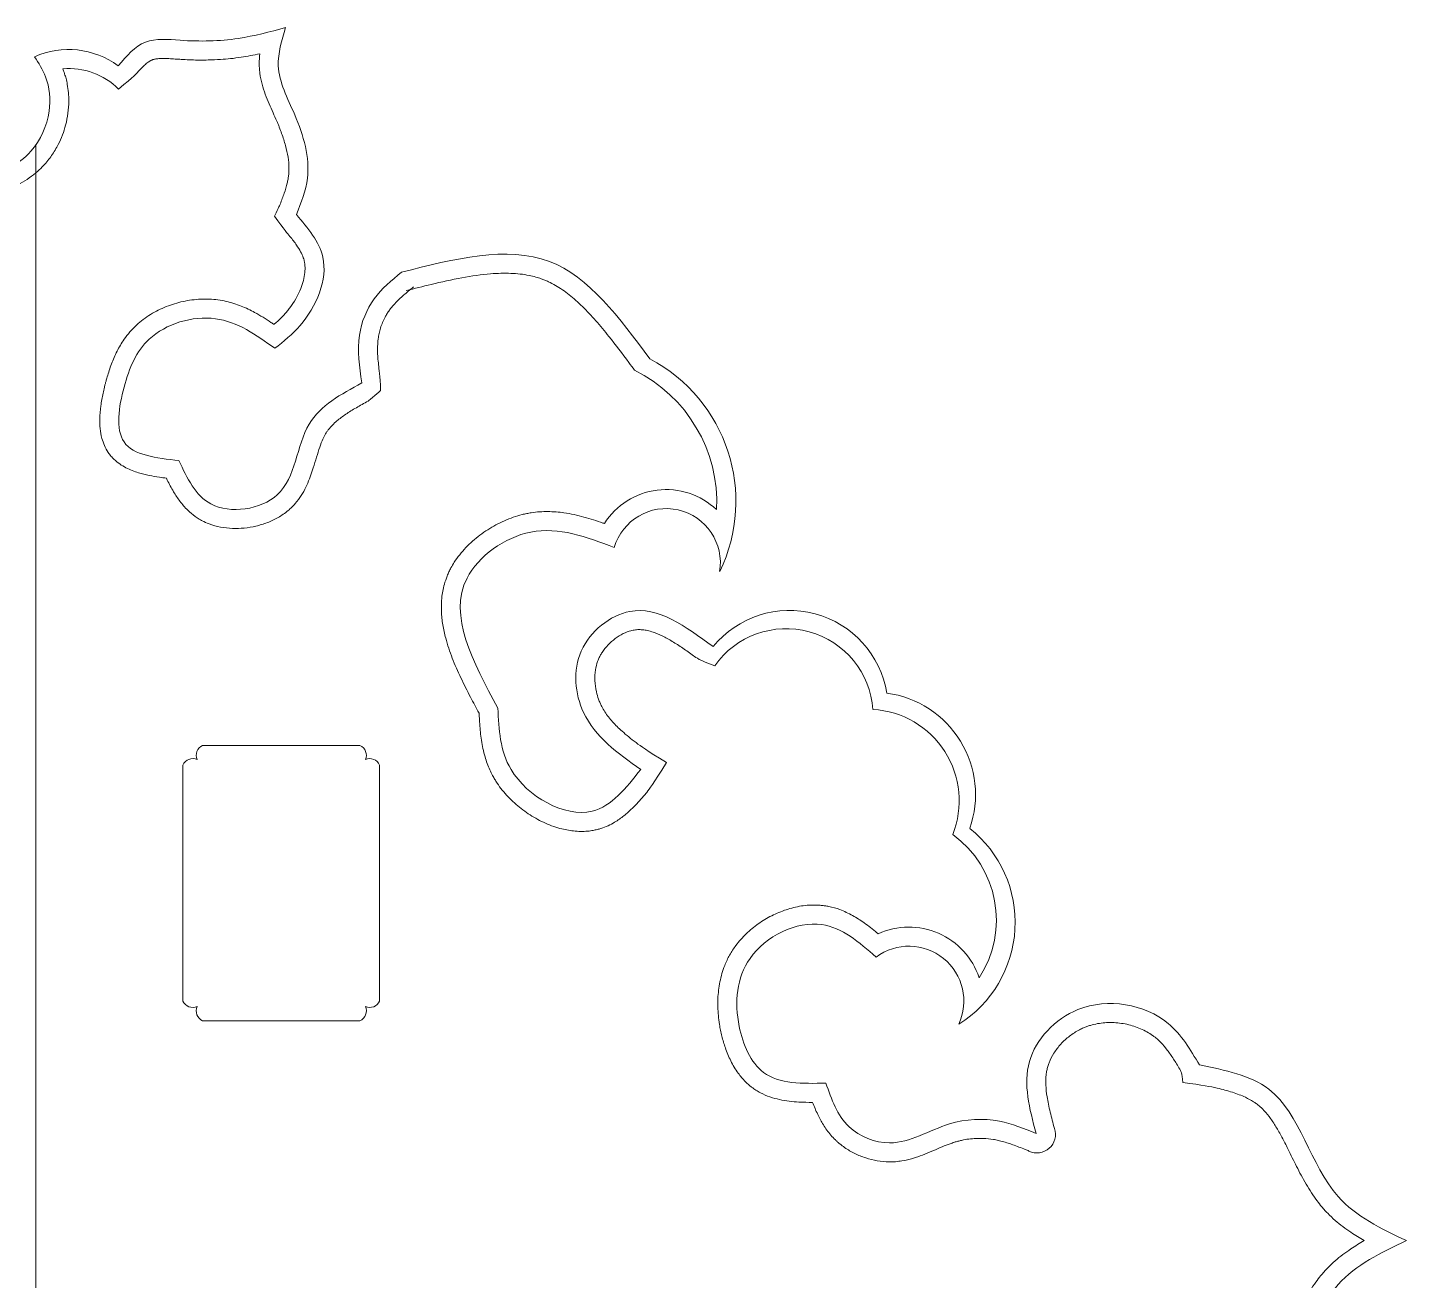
# Model space of a CAD drawing. Header units: millimetres. Extents: x -51923 to -51163, y -26833 to -26390.
# Drawn here: x -51587.78 to -51571.08, y -26574.41 to -26559.23 of the extents above; entities that cross this region are included whole.
import ezdxf

# ---------------------------------------------------------------- set-up
doc = ezdxf.new("R2010")
doc.units = ezdxf.units.MM
doc.header["$LTSCALE"] = 0.35

msp = doc.modelspace()

# ---------------------------------------------------------------- linework, layer by layer
at = {"lineweight": 13}
msp.add_line((-51587.681, -26560.653), (-51587.681, -26587.197), dxfattribs=at)
msp.add_lwpolyline([(-51583.518, -26568.165, 0.414214), (-51583.69, -26568.099, 0.414214), (-51583.756, -26567.927), (-51585.662, -26567.927, 0.414214), (-51585.728, -26568.099, 0.414214), (-51585.9, -26568.165), (-51585.9, -26571.024, 0.414214), (-51585.728, -26571.09, 0.414214), (-51585.662, -26571.262), (-51583.756, -26571.262, 0.414214), (-51583.69, -26571.09, 0.414214), (-51583.518, -26571.024)], format="xyb", close=True, dxfattribs=at)
for centre, radius, start, end in [((-51587.286, -26560.517), 1.018, 53.7566, 113.8505), ((-51587.277, -26560.572), 0.842, 44.8025, 95.28), ((-51581.152, -26564.971), 1.948, 334.0839, 62.2892), ((-51581.227, -26564.989), 1.792, 357.3574, 63.646), ((-51580.048, -26565.715), 0.886, 46.5261, 147.6707), ((-51580.048, -26565.715), 0.656, 350.5228, 163.6907), ((-51578.555, -26567.489), 1.196, 9.3882, 140.6367), ((-51578.596, -26567.569), 1.055, 4.1631, 144.9701), ((-51577.542, -26568.523), 1.24, 340.7544, 82.2261), ((-51577.607, -26568.597), 1.107, 338.29, 86.7044), ((-51577.328, -26570.041), 1.278, 326.8202, 54.0549), ((-51577.278, -26570.071), 1.456, 302.1143, 51.4557), ((-51577.109, -26571.025), 0.897, 18.4963, 114.466), ((-51577.109, -26571.025), 0.666, 335.2265, 126.6288), ((-51575.557, -26572.64), 0.223, 243.8167, 18.9456)]:
    msp.add_arc(centre, radius, start, end, dxfattribs=at)
for points in [[(-51586.684, -26559.696), (-51586.353, -26559.409), (-51585.934, -26559.387), (-51585.23, -26559.365), (-51584.657, -26559.233)], [(-51584.657, -26559.233), (-51584.745, -26559.695), (-51584.547, -26560.289), (-51584.393, -26561.059), (-51584.525, -26561.499)], [(-51589.173, -26559.735), (-51589.283, -26560.18), (-51589.129, -26560.818), (-51588.336, -26561.038), (-51587.741, -26560.73), (-51587.521, -26560.246), (-51587.565, -26559.828), (-51587.697, -26559.586)], [(-51584.525, -26561.499), (-51584.206, -26562.013), (-51584.482, -26562.842), (-51584.787, -26563.118)], [(-51583.253, -26562.196), (-51581.463, -26562.066), (-51580.247, -26563.247)], [(-51583.734, -26563.538), (-51583.762, -26562.957), (-51583.584, -26562.518), (-51583.253, -26562.196)], [(-51584.787, -26563.118), (-51585.506, -26562.759), (-51586.309, -26563.008), (-51586.613, -26563.588), (-51586.613, -26564.252), (-51585.948, -26564.477)], [(-51585.948, -26564.477), (-51585.561, -26565.003), (-51584.758, -26564.892), (-51584.371, -26564.035), (-51583.734, -26563.538)], [(-51580.677, -26565.53), (-51581.688, -26565.344), (-51582.46, -26565.902), (-51582.087, -26567.475)], [(-51580.357, -26568.219), (-51581.049, -26567.528), (-51581.076, -26566.784), (-51580.49, -26566.305), (-51579.48, -26566.731)], [(-51582.087, -26567.475), (-51581.927, -26568.219), (-51580.943, -26568.723), (-51580.357, -26568.219)], [(-51577.506, -26570.491), (-51578.163, -26570.097), (-51579.033, -26570.507), (-51579.164, -26571.33), (-51578.869, -26571.887), (-51578.114, -26572.018)], [(-51575.569, -26572.627), (-51575.649, -26571.756), (-51575.061, -26571.127), (-51573.969, -26571.294), (-51573.591, -26571.798)], [(-51573.591, -26571.798), (-51572.751, -26572.091), (-51571.911, -26573.392), (-51571.084, -26573.925)], [(-51578.114, -26572.018), (-51577.834, -26572.545), (-51577.342, -26572.741), (-51576.619, -26572.512), (-51576.012, -26572.479), (-51575.569, -26572.627)], [(-51573.591, -26576.052), (-51572.751, -26575.759), (-51571.911, -26574.458), (-51571.084, -26573.925)]]:
    msp.add_spline(points, degree=3, dxfattribs=at)
for points, knots in [([(-51586.68, -26559.979), (-51586.485, -26559.817), (-51586.462, -26559.791), (-51586.419, -26559.742), (-51586.398, -26559.72), (-51586.363, -26559.686), (-51586.347, -26559.673), (-51586.319, -26559.65), (-51586.306, -26559.642), (-51586.29, -26559.633), (-51586.285, -26559.631), (-51586.279, -26559.628), (-51586.276, -26559.627), (-51586.271, -26559.625), (-51586.269, -26559.624), (-51586.265, -26559.622), (-51586.263, -26559.622), (-51586.256, -26559.619), (-51586.251, -26559.618), (-51586.234, -26559.614), (-51586.22, -26559.612), (-51586.188, -26559.608), (-51586.17, -26559.608), (-51586.13, -26559.607), (-51586.109, -26559.608), (-51586.064, -26559.61), (-51586.04, -26559.611), (-51586.002, -26559.614), (-51585.988, -26559.615), (-51585.966, -26559.616), (-51585.958, -26559.617), (-51585.932, -26559.618), (-51585.915, -26559.619), (-51585.864, -26559.622), (-51585.831, -26559.624), (-51585.729, -26559.627), (-51585.662, -26559.627), (-51585.545, -26559.625), (-51585.494, -26559.623), (-51585.404, -26559.617), (-51585.363, -26559.614), (-51585.28, -26559.605), (-51585.238, -26559.599), (-51585.118, -26559.581), (-51585.043, -26559.567), (-51584.969, -26559.55)], [0, 0, 0, 0, 8.297185, 8.297185, 16.59437, 16.59437, 23.459114, 23.459114, 30.323857, 30.323857, 32.882279, 32.882279, 34.591329, 34.591329, 35.962785, 35.962785, 37.334241, 37.334241, 40.077153, 40.077153, 46.036802, 46.036802, 51.996451, 51.996451, 57.9561, 57.9561, 63.91575, 63.91575, 67.010096, 67.010096, 68.902695, 68.902695, 72.687891, 72.687891, 80.258284, 80.258284, 95.39907, 95.39907, 106.800999, 106.800999, 115.940104, 115.940104, 125.606461, 125.606461, 142.934635, 142.934635, 142.934635, 142.934635]), ([(-51584.969, -26559.55), (-51584.971, -26559.564), (-51584.972, -26559.578), (-51584.974, -26559.609), (-51584.975, -26559.628), (-51584.976, -26559.66), (-51584.976, -26559.675), (-51584.976, -26559.7), (-51584.975, -26559.711), (-51584.973, -26559.744), (-51584.971, -26559.765), (-51584.962, -26559.832), (-51584.953, -26559.876), (-51584.93, -26559.961), (-51584.917, -26560.002), (-51584.888, -26560.081), (-51584.873, -26560.119), (-51584.841, -26560.193), (-51584.825, -26560.229), (-51584.794, -26560.299), (-51584.779, -26560.333), (-51584.759, -26560.379), (-51584.754, -26560.391), (-51584.743, -26560.416), (-51584.738, -26560.429), (-51584.723, -26560.466), (-51584.714, -26560.491), (-51584.687, -26560.565), (-51584.671, -26560.614), (-51584.645, -26560.71), (-51584.634, -26560.756), (-51584.62, -26560.847), (-51584.616, -26560.891), (-51584.616, -26560.949), (-51584.616, -26560.964), (-51584.618, -26560.995), (-51584.619, -26561.01), (-51584.622, -26561.033), (-51584.623, -26561.04), (-51584.625, -26561.056), (-51584.626, -26561.063), (-51584.631, -26561.087), (-51584.634, -26561.103), (-51584.647, -26561.157), (-51584.66, -26561.198), (-51584.688, -26561.282), (-51584.705, -26561.326), (-51584.728, -26561.386), (-51584.734, -26561.401), (-51584.792, -26561.518)], [27.97726, 27.97726, 27.97726, 27.97726, 30.669965, 30.669965, 34.136913, 34.136913, 36.815131, 36.815131, 38.845714, 38.845714, 42.845835, 42.845835, 51.663009, 51.663009, 60.480183, 60.480183, 69.297358, 69.297358, 78.114532, 78.114532, 86.931706, 86.931706, 90.295549, 90.295549, 93.659391, 93.659391, 100.387077, 100.387077, 113.842447, 113.842447, 127.297817, 127.297817, 140.753187, 140.753187, 145.660599, 145.660599, 150.688249, 150.688249, 153.201229, 153.201229, 155.71421, 155.71421, 160.740171, 160.740171, 172.611186, 172.611186, 184.482201, 184.482201, 188.194731, 188.194731, 188.194731, 188.194731]), ([(-51589.447, -26559.839), (-51589.463, -26559.893), (-51589.477, -26559.95), (-51589.495, -26560.038), (-51589.5, -26560.066), (-51589.507, -26560.114), (-51589.51, -26560.133), (-51589.516, -26560.191), (-51589.518, -26560.23), (-51589.52, -26560.309), (-51589.519, -26560.349), (-51589.513, -26560.447), (-51589.505, -26560.506), (-51589.481, -26560.622), (-51589.464, -26560.68), (-51589.424, -26560.781), (-51589.403, -26560.823), (-51589.366, -26560.884), (-51589.354, -26560.902), (-51589.332, -26560.933), (-51589.323, -26560.945), (-51589.304, -26560.967), (-51589.296, -26560.977), (-51589.278, -26560.996), (-51589.269, -26561.006), (-51589.241, -26561.033), (-51589.222, -26561.05), (-51589.162, -26561.098), (-51589.12, -26561.126), (-51589.033, -26561.173), (-51588.988, -26561.193), (-51588.896, -26561.227), (-51588.849, -26561.24), (-51588.754, -26561.261), (-51588.706, -26561.269), (-51588.587, -26561.282), (-51588.515, -26561.283), (-51588.387, -26561.277), (-51588.331, -26561.271), (-51588.22, -26561.252), (-51588.166, -26561.239), (-51588.029, -26561.198), (-51587.948, -26561.165), (-51587.795, -26561.081), (-51587.724, -26561.031), (-51587.634, -26560.951), (-51587.61, -26560.928), (-51587.57, -26560.884), (-51587.553, -26560.864), (-51587.52, -26560.824), (-51587.505, -26560.803), (-51587.46, -26560.739), (-51587.434, -26560.695), (-51587.372, -26560.574), (-51587.342, -26560.495), (-51587.308, -26560.367), (-51587.299, -26560.319), (-51587.286, -26560.222), (-51587.282, -26560.173), (-51587.282, -26560.056), (-51587.288, -26559.988), (-51587.305, -26559.897), (-51587.31, -26559.873), (-51587.321, -26559.831), (-51587.327, -26559.813), (-51587.337, -26559.783), (-51587.341, -26559.77), (-51587.348, -26559.75), (-51587.351, -26559.742), (-51587.355, -26559.734)], [14.27737, 14.27737, 14.27737, 14.27737, 26.910781, 26.910781, 32.812831, 32.812831, 36.596103, 36.596103, 44.162646, 44.162646, 51.72919, 51.72919, 62.755074, 62.755074, 73.780959, 73.780959, 82.273659, 82.273659, 86.156604, 86.156604, 88.82511, 88.82511, 91.069061, 91.069061, 93.313011, 93.313011, 97.800911, 97.800911, 106.733421, 106.733421, 115.665931, 115.665931, 124.59844, 124.59844, 133.53095, 133.53095, 146.846941, 146.846941, 157.433691, 157.433691, 168.020441, 168.020441, 184.75171, 184.75171, 201.482979, 201.482979, 207.807472, 207.807472, 212.751316, 212.751316, 217.69516, 217.69516, 227.582848, 227.582848, 243.559144, 243.559144, 252.797368, 252.797368, 262.035593, 262.035593, 274.81427, 274.81427, 279.333401, 279.333401, 282.828634, 282.828634, 285.213188, 285.213188, 286.790393, 286.790393, 286.790393, 286.790393]), ([(-51584.792, -26561.518), (-51584.667, -26561.688), (-51584.635, -26561.726), (-51584.575, -26561.799), (-51584.548, -26561.834), (-51584.506, -26561.895), (-51584.489, -26561.922), (-51584.462, -26561.973), (-51584.451, -26561.998), (-51584.439, -26562.031), (-51584.436, -26562.041), (-51584.431, -26562.058), (-51584.43, -26562.064), (-51584.427, -26562.078), (-51584.426, -26562.085), (-51584.423, -26562.106), (-51584.422, -26562.121), (-51584.421, -26562.164), (-51584.423, -26562.194), (-51584.432, -26562.255), (-51584.439, -26562.288), (-51584.458, -26562.353), (-51584.47, -26562.387), (-51584.5, -26562.454), (-51584.516, -26562.487), (-51584.556, -26562.557), (-51584.58, -26562.593), (-51584.615, -26562.641), (-51584.626, -26562.656), (-51584.649, -26562.683), (-51584.661, -26562.697), (-51584.686, -26562.724), (-51584.698, -26562.737), (-51584.737, -26562.776), (-51584.765, -26562.801), (-51584.795, -26562.827), (-51584.796, -26562.828), (-51584.797, -26562.829)], [0, 0, 0, 0, 11.72155, 11.72155, 23.4431, 23.4431, 33.037423, 33.037423, 42.631746, 42.631746, 46.901931, 46.901931, 49.800971, 49.800971, 52.700012, 52.700012, 58.498094, 58.498094, 68.761902, 68.761902, 79.02571, 79.02571, 89.289518, 89.289518, 99.553326, 99.553326, 111.202784, 111.202784, 116.207653, 116.207653, 121.378982, 121.378982, 126.55031, 126.55031, 136.892967, 136.892967, 137.268349, 137.268349, 137.268349, 137.268349]), ([(-51583.197, -26562.419), (-51583.095, -26562.393), (-51582.994, -26562.368), (-51582.768, -26562.314), (-51582.644, -26562.286), (-51582.403, -26562.242), (-51582.286, -26562.225), (-51582.09, -26562.209), (-51582.008, -26562.207), (-51581.852, -26562.213), (-51581.778, -26562.221), (-51581.68, -26562.241), (-51581.653, -26562.247), (-51581.604, -26562.261), (-51581.583, -26562.268), (-51581.548, -26562.28), (-51581.533, -26562.286), (-51581.504, -26562.298), (-51581.489, -26562.305), (-51581.445, -26562.325), (-51581.417, -26562.34), (-51581.333, -26562.389), (-51581.278, -26562.427), (-51581.169, -26562.513), (-51581.114, -26562.561), (-51581.007, -26562.666), (-51580.953, -26562.723), (-51580.847, -26562.844), (-51580.794, -26562.908), (-51580.66, -26563.075), (-51580.58, -26563.182), (-51580.477, -26563.322), (-51580.455, -26563.353), (-51580.432, -26563.383)], [0, 0, 0, 0, 22.91303, 22.91303, 52.165141, 52.165141, 81.417251, 81.417251, 103.748549, 103.748549, 126.079847, 126.079847, 135.004098, 135.004098, 142.211789, 142.211789, 147.366507, 147.366507, 152.521225, 152.521225, 162.830662, 162.830662, 182.63271, 182.63271, 202.434758, 202.434758, 222.236805, 222.236805, 242.038853, 242.038853, 272.137241, 272.137241, 280.549125, 280.549125, 280.549125, 280.549125]), ([(-51583.506, -26563.629), (-51583.516, -26563.44), (-51583.525, -26563.377), (-51583.538, -26563.257), (-51583.543, -26563.2), (-51583.544, -26563.111), (-51583.543, -26563.077), (-51583.539, -26563.03), (-51583.538, -26563.016), (-51583.534, -26562.991), (-51583.533, -26562.98), (-51583.529, -26562.959), (-51583.527, -26562.948), (-51583.519, -26562.915), (-51583.514, -26562.894), (-51583.493, -26562.827), (-51583.474, -26562.782), (-51583.444, -26562.726), (-51583.436, -26562.711), (-51583.419, -26562.683), (-51583.41, -26562.67), (-51583.396, -26562.65), (-51583.391, -26562.644), (-51583.381, -26562.631), (-51583.376, -26562.625), (-51583.361, -26562.606), (-51583.35, -26562.594), (-51583.312, -26562.552), (-51583.282, -26562.523), (-51583.217, -26562.465), (-51583.181, -26562.435), (-51583.132, -26562.394), (-51583.12, -26562.384), (-51583.107, -26562.374)], [0, 0, 0, 0, 15.621626, 15.621626, 31.243252, 31.243252, 41.163073, 41.163073, 45.586903, 45.586903, 49.006911, 49.006911, 52.42692, 52.42692, 59.266936, 59.266936, 73.970335, 73.970335, 79.139919, 79.139919, 84.378951, 84.378951, 86.917106, 86.917106, 89.455261, 89.455261, 94.53157, 94.53157, 106.306867, 106.306867, 118.082163, 118.082163, 121.959998, 121.959998, 121.959998, 121.959998]), ([(-51584.797, -26562.829), (-51584.809, -26562.821), (-51584.822, -26562.813), (-51584.897, -26562.763), (-51584.962, -26562.721), (-51585.084, -26562.656), (-51585.138, -26562.629), (-51585.253, -26562.583), (-51585.313, -26562.564), (-51585.409, -26562.542), (-51585.442, -26562.535), (-51585.511, -26562.526), (-51585.545, -26562.523), (-51585.651, -26562.519), (-51585.722, -26562.523), (-51585.863, -26562.542), (-51585.933, -26562.557), (-51586.069, -26562.599), (-51586.135, -26562.625), (-51586.262, -26562.688), (-51586.323, -26562.725), (-51586.409, -26562.789), (-51586.437, -26562.813), (-51586.492, -26562.863), (-51586.518, -26562.891), (-51586.568, -26562.948), (-51586.591, -26562.978), (-51586.644, -26563.056), (-51586.673, -26563.104), (-51586.723, -26563.204), (-51586.745, -26563.255), (-51586.785, -26563.359), (-51586.802, -26563.412), (-51586.822, -26563.482), (-51586.827, -26563.499), (-51586.835, -26563.528), (-51586.838, -26563.54), (-51586.845, -26563.564), (-51586.848, -26563.576), (-51586.857, -26563.613), (-51586.862, -26563.637), (-51586.879, -26563.713), (-51586.888, -26563.764), (-51586.902, -26563.869), (-51586.907, -26563.922), (-51586.908, -26564.014), (-51586.907, -26564.052), (-51586.899, -26564.13), (-51586.892, -26564.17), (-51586.873, -26564.238), (-51586.863, -26564.267), (-51586.838, -26564.324), (-51586.823, -26564.353), (-51586.794, -26564.395), (-51586.783, -26564.409), (-51586.76, -26564.437), (-51586.748, -26564.449), (-51586.713, -26564.483), (-51586.69, -26564.502), (-51586.641, -26564.536), (-51586.616, -26564.551), (-51586.566, -26564.578), (-51586.54, -26564.589), (-51586.489, -26564.609), (-51586.464, -26564.618), (-51586.396, -26564.639), (-51586.353, -26564.649), (-51586.268, -26564.667), (-51586.225, -26564.674), (-51586.156, -26564.684), (-51586.128, -26564.688), (-51586.101, -26564.691)], [13.366633, 13.366633, 13.366633, 13.366633, 16.611764, 16.611764, 33.223529, 33.223529, 45.717247, 45.717247, 58.210966, 58.210966, 64.740188, 64.740188, 71.269409, 71.269409, 84.740408, 84.740408, 98.211406, 98.211406, 111.682404, 111.682404, 125.153403, 125.153403, 132.004535, 132.004535, 139.331531, 139.331531, 146.658526, 146.658526, 157.911071, 157.911071, 169.163616, 169.163616, 180.41616, 180.41616, 184.025782, 184.025782, 186.495505, 186.495505, 188.965227, 188.965227, 193.904672, 193.904672, 203.783563, 203.783563, 213.662454, 213.662454, 220.726142, 220.726142, 227.78983, 227.78983, 232.944983, 232.944983, 238.100136, 238.100136, 240.940214, 240.940214, 243.780292, 243.780292, 248.872119, 248.872119, 253.963946, 253.963946, 259.055773, 259.055773, 264.1476, 264.1476, 272.461565, 272.461565, 280.77553, 280.77553, 286.129596, 286.129596, 286.129596, 286.129596]), ([(-51586.101, -26564.691), (-51586.098, -26564.699), (-51586.094, -26564.706), (-51586.067, -26564.76), (-51586.042, -26564.808), (-51585.991, -26564.894), (-51585.965, -26564.933), (-51585.908, -26565.008), (-51585.877, -26565.045), (-51585.814, -26565.106), (-51585.784, -26565.131), (-51585.737, -26565.165), (-51585.721, -26565.176), (-51585.693, -26565.193), (-51585.68, -26565.2), (-51585.64, -26565.221), (-51585.613, -26565.233), (-51585.538, -26565.261), (-51585.492, -26565.274), (-51585.397, -26565.292), (-51585.349, -26565.297), (-51585.253, -26565.301), (-51585.205, -26565.299), (-51585.11, -26565.29), (-51585.062, -26565.282), (-51584.969, -26565.26), (-51584.923, -26565.246), (-51584.833, -26565.211), (-51584.789, -26565.191), (-51584.705, -26565.143), (-51584.665, -26565.115), (-51584.611, -26565.07), (-51584.596, -26565.056), (-51584.567, -26565.028), (-51584.553, -26565.013), (-51584.513, -26564.967), (-51584.489, -26564.934), (-51584.447, -26564.867), (-51584.428, -26564.834), (-51584.395, -26564.766), (-51584.381, -26564.733), (-51584.355, -26564.666), (-51584.344, -26564.634), (-51584.318, -26564.555), (-51584.304, -26564.51), (-51584.279, -26564.424), (-51584.266, -26564.383), (-51584.241, -26564.307), (-51584.229, -26564.271), (-51584.205, -26564.213), (-51584.193, -26564.19), (-51584.179, -26564.164), (-51584.176, -26564.159), (-51584.168, -26564.145), (-51584.162, -26564.136), (-51584.15, -26564.118), (-51584.143, -26564.109), (-51584.123, -26564.083), (-51584.107, -26564.065), (-51584.074, -26564.031), (-51584.056, -26564.014), (-51584.003, -26563.97), (-51583.967, -26563.943), (-51583.888, -26563.89), (-51583.845, -26563.863), (-51583.755, -26563.811), (-51583.707, -26563.785), (-51583.647, -26563.752), (-51583.506, -26563.629), (-51583.506, -26563.629)], [9.306782, 9.306782, 9.306782, 9.306782, 11.005713, 11.005713, 22.011427, 22.011427, 31.0272, 31.0272, 40.042972, 40.042972, 46.901268, 46.901268, 50.091155, 50.091155, 52.481114, 52.481114, 57.595714, 57.595714, 65.909799, 65.909799, 74.223884, 74.223884, 82.53797, 82.53797, 90.852055, 90.852055, 99.16614, 99.16614, 107.480225, 107.480225, 115.79431, 115.79431, 119.233106, 119.233106, 122.671902, 122.671902, 129.911581, 129.911581, 137.15126, 137.15126, 144.390938, 144.390938, 151.630617, 151.630617, 161.97871, 161.97871, 172.326803, 172.326803, 182.674896, 182.674896, 191.07748, 191.07748, 193.043494, 193.043494, 196.975521, 196.975521, 200.907548, 200.907548, 208.771602, 208.771602, 216.635656, 216.635656, 229.488951, 229.488951, 242.342246, 242.342246, 255.195542, 255.195542, 258.114114, 258.114114, 258.114114, 258.114114]), ([(-51580.797, -26565.241), (-51580.802, -26565.239), (-51580.808, -26565.236), (-51580.889, -26565.208), (-51580.965, -26565.183), (-51581.122, -26565.14), (-51581.203, -26565.122), (-51581.349, -26565.101), (-51581.414, -26565.096), (-51581.547, -26565.095), (-51581.614, -26565.099), (-51581.701, -26565.112), (-51581.719, -26565.116), (-51581.756, -26565.123), (-51581.774, -26565.127), (-51581.828, -26565.141), (-51581.864, -26565.152), (-51581.972, -26565.189), (-51582.043, -26565.22), (-51582.178, -26565.293), (-51582.243, -26565.334), (-51582.365, -26565.427), (-51582.422, -26565.477), (-51582.526, -26565.587), (-51582.573, -26565.646), (-51582.628, -26565.731), (-51582.642, -26565.754), (-51582.663, -26565.793), (-51582.671, -26565.809), (-51582.686, -26565.842), (-51582.693, -26565.859), (-51582.713, -26565.909), (-51582.725, -26565.942), (-51582.749, -26566.031), (-51582.76, -26566.086), (-51582.771, -26566.196), (-51582.772, -26566.251), (-51582.768, -26566.36), (-51582.762, -26566.414), (-51582.744, -26566.522), (-51582.732, -26566.575), (-51582.696, -26566.71), (-51582.669, -26566.791), (-51582.607, -26566.951), (-51582.572, -26567.03), (-51582.497, -26567.188), (-51582.458, -26567.266), (-51582.383, -26567.409), (-51582.349, -26567.474), (-51582.314, -26567.538)], [16.144001, 16.144001, 16.144001, 16.144001, 17.519915, 17.519915, 35.039829, 35.039829, 52.559744, 52.559744, 65.95772, 65.95772, 79.355696, 79.355696, 82.934044, 82.934044, 86.512392, 86.512392, 93.669089, 93.669089, 108.380904, 108.380904, 123.092719, 123.092719, 137.804535, 137.804535, 152.51635, 152.51635, 157.644149, 157.644149, 161.195686, 161.195686, 164.747224, 164.747224, 171.850298, 171.850298, 183.297707, 183.297707, 194.745115, 194.745115, 206.192524, 206.192524, 217.639933, 217.639933, 235.332157, 235.332157, 253.024382, 253.024382, 270.716606, 270.716606, 285.527642, 285.527642, 285.527642, 285.527642]), ([(-51580.046, -26568.135), (-51580.289, -26567.984), (-51580.353, -26567.939), (-51580.474, -26567.848), (-51580.531, -26567.802), (-51580.624, -26567.718), (-51580.663, -26567.68), (-51580.732, -26567.602), (-51580.763, -26567.563), (-51580.804, -26567.5), (-51580.817, -26567.477), (-51580.836, -26567.441), (-51580.842, -26567.427), (-51580.855, -26567.398), (-51580.861, -26567.384), (-51580.877, -26567.339), (-51580.886, -26567.309), (-51580.903, -26567.233), (-51580.91, -26567.188), (-51580.914, -26567.098), (-51580.911, -26567.054), (-51580.899, -26566.977), (-51580.89, -26566.943), (-51580.875, -26566.901), (-51580.872, -26566.892), (-51580.865, -26566.876), (-51580.862, -26566.869), (-51580.855, -26566.855), (-51580.851, -26566.848), (-51580.84, -26566.828), (-51580.832, -26566.814), (-51580.803, -26566.769), (-51580.779, -26566.739), (-51580.725, -26566.682), (-51580.695, -26566.656), (-51580.633, -26566.61), (-51580.601, -26566.59), (-51580.537, -26566.558), (-51580.505, -26566.546), (-51580.466, -26566.536), (-51580.458, -26566.534), (-51580.44, -26566.53), (-51580.431, -26566.529), (-51580.412, -26566.527), (-51580.403, -26566.526), (-51580.374, -26566.524), (-51580.355, -26566.525), (-51580.315, -26566.529), (-51580.294, -26566.532), (-51580.252, -26566.542), (-51580.229, -26566.548), (-51580.171, -26566.568), (-51580.134, -26566.583), (-51580.056, -26566.621), (-51580.016, -26566.643), (-51579.933, -26566.693), (-51579.891, -26566.72), (-51579.805, -26566.779), (-51579.761, -26566.81), (-51579.683, -26566.867), (-51579.65, -26566.891), (-51579.46, -26566.963)], [0, 0, 0, 0, 18.625159, 18.625159, 37.250318, 37.250318, 52.407809, 52.407809, 67.5653, 67.5653, 75.71746, 75.71746, 80.582542, 80.582542, 85.447624, 85.447624, 95.177789, 95.177789, 109.02787, 109.02787, 122.877952, 122.877952, 134.362069, 134.362069, 137.723417, 137.723417, 140.282444, 140.282444, 142.841471, 142.841471, 147.959525, 147.959525, 159.835205, 159.835205, 171.710886, 171.710886, 183.586566, 183.586566, 195.462246, 195.462246, 198.868715, 198.868715, 202.766303, 202.766303, 206.663891, 206.663891, 214.459068, 214.459068, 222.254244, 222.254244, 230.049421, 230.049421, 242.145753, 242.145753, 254.242085, 254.242085, 266.338417, 266.338417, 278.434748, 278.434748, 287.360654, 287.360654, 287.360654, 287.360654]), ([(-51582.314, -26567.538), (-51582.312, -26567.581), (-51582.309, -26567.626), (-51582.301, -26567.734), (-51582.295, -26567.799), (-51582.275, -26567.932), (-51582.261, -26567.999), (-51582.226, -26568.12), (-51582.207, -26568.172), (-51582.173, -26568.247), (-51582.162, -26568.27), (-51582.141, -26568.308), (-51582.132, -26568.324), (-51582.114, -26568.354), (-51582.105, -26568.369), (-51582.075, -26568.413), (-51582.055, -26568.442), (-51581.988, -26568.524), (-51581.939, -26568.576), (-51581.834, -26568.671), (-51581.777, -26568.715), (-51581.659, -26568.794), (-51581.597, -26568.829), (-51581.469, -26568.889), (-51581.402, -26568.914), (-51581.28, -26568.948), (-51581.225, -26568.958), (-51581.114, -26568.97), (-51581.057, -26568.971), (-51580.977, -26568.964), (-51580.954, -26568.961), (-51580.916, -26568.954), (-51580.9, -26568.95), (-51580.869, -26568.943), (-51580.854, -26568.938), (-51580.809, -26568.924), (-51580.78, -26568.912), (-51580.725, -26568.887), (-51580.698, -26568.873), (-51580.632, -26568.834), (-51580.594, -26568.807), (-51580.524, -26568.751), (-51580.49, -26568.721), (-51580.427, -26568.659), (-51580.397, -26568.627), (-51580.339, -26568.562), (-51580.311, -26568.529), (-51580.247, -26568.451), (-51580.211, -26568.405), (-51580.046, -26568.135)], [4.071581, 4.071581, 4.071581, 4.071581, 14.142728, 14.142728, 28.285456, 28.285456, 42.428184, 42.428184, 53.301947, 53.301947, 58.105348, 58.105348, 61.340185, 61.340185, 64.575022, 64.575022, 71.044697, 71.044697, 83.980998, 83.980998, 96.9173, 96.9173, 109.853602, 109.853602, 122.789903, 122.789903, 133.067078, 133.067078, 143.344253, 143.344253, 147.459544, 147.459544, 150.277723, 150.277723, 153.095902, 153.095902, 158.73226, 158.73226, 164.368618, 164.368618, 173.250188, 173.250188, 182.131758, 182.131758, 191.013328, 191.013328, 199.894898, 199.894898, 212.236481, 212.236481, 212.236481, 212.236481]), ([(-51577.48, -26570.209), (-51577.486, -26570.205), (-51577.491, -26570.2), (-51577.546, -26570.155), (-51577.597, -26570.114), (-51577.696, -26570.045), (-51577.742, -26570.015), (-51577.84, -26569.961), (-51577.892, -26569.936), (-51577.989, -26569.9), (-51578.033, -26569.887), (-51578.094, -26569.875), (-51578.109, -26569.872), (-51578.14, -26569.868), (-51578.156, -26569.866), (-51578.189, -26569.863), (-51578.205, -26569.862), (-51578.253, -26569.86), (-51578.285, -26569.86), (-51578.38, -26569.866), (-51578.443, -26569.876), (-51578.565, -26569.906), (-51578.625, -26569.926), (-51578.742, -26569.975), (-51578.799, -26570.004), (-51578.907, -26570.069), (-51578.959, -26570.106), (-51579.057, -26570.186), (-51579.103, -26570.23), (-51579.165, -26570.301), (-51579.185, -26570.325), (-51579.217, -26570.369), (-51579.231, -26570.388), (-51579.256, -26570.427), (-51579.268, -26570.447), (-51579.302, -26570.508), (-51579.322, -26570.549), (-51579.365, -26570.657), (-51579.384, -26570.724), (-51579.411, -26570.859), (-51579.419, -26570.927), (-51579.425, -26571.063), (-51579.423, -26571.131), (-51579.413, -26571.235), (-51579.408, -26571.271), (-51579.399, -26571.33), (-51579.394, -26571.354), (-51579.385, -26571.401), (-51579.379, -26571.425), (-51579.362, -26571.496), (-51579.348, -26571.544), (-51579.313, -26571.644), (-51579.291, -26571.697), (-51579.24, -26571.8), (-51579.21, -26571.85), (-51579.15, -26571.933), (-51579.121, -26571.968), (-51579.075, -26572.014), (-51579.061, -26572.027), (-51579.035, -26572.049), (-51579.025, -26572.058), (-51579.005, -26572.073), (-51578.996, -26572.079), (-51578.979, -26572.092), (-51578.97, -26572.097), (-51578.943, -26572.114), (-51578.925, -26572.125), (-51578.869, -26572.154), (-51578.83, -26572.171), (-51578.753, -26572.198), (-51578.714, -26572.208), (-51578.636, -26572.225), (-51578.597, -26572.232), (-51578.519, -26572.241), (-51578.481, -26572.244), (-51578.386, -26572.25), (-51578.33, -26572.251), (-51578.275, -26572.251)], [12.130874, 12.130874, 12.130874, 12.130874, 13.685096, 13.685096, 27.370192, 27.370192, 38.559306, 38.559306, 49.74842, 49.74842, 58.375556, 58.375556, 61.141905, 61.141905, 64.080372, 64.080372, 67.018839, 67.018839, 72.895774, 72.895774, 84.57057, 84.57057, 96.245367, 96.245367, 107.920164, 107.920164, 119.59496, 119.59496, 131.269757, 131.269757, 136.959166, 136.959166, 141.274829, 141.274829, 145.590492, 145.590492, 154.221818, 154.221818, 167.541208, 167.541208, 180.860598, 180.860598, 194.179988, 194.179988, 201.238664, 201.238664, 205.968082, 205.968082, 210.697499, 210.697499, 220.156335, 220.156335, 231.009564, 231.009564, 241.862794, 241.862794, 250.076522, 250.076522, 253.589524, 253.589524, 256.059331, 256.059331, 257.951914, 257.951914, 259.844496, 259.844496, 263.629662, 263.629662, 271.428626, 271.428626, 279.22759, 279.22759, 287.026555, 287.026555, 294.825519, 294.825519, 306.339404, 306.339404, 306.339404, 306.339404]), ([(-51575.346, -26572.568), (-51575.365, -26572.499), (-51575.382, -26572.432), (-51575.413, -26572.303), (-51575.426, -26572.241), (-51575.443, -26572.133), (-51575.448, -26572.087), (-51575.452, -26571.998), (-51575.451, -26571.957), (-51575.444, -26571.899), (-51575.442, -26571.882), (-51575.435, -26571.849), (-51575.431, -26571.833), (-51575.422, -26571.802), (-51575.417, -26571.786), (-51575.396, -26571.731), (-51575.376, -26571.692), (-51575.328, -26571.616), (-51575.3, -26571.579), (-51575.236, -26571.51), (-51575.201, -26571.477), (-51575.125, -26571.419), (-51575.085, -26571.393), (-51575.027, -26571.363), (-51575.011, -26571.355), (-51574.981, -26571.342), (-51574.967, -26571.337), (-51574.939, -26571.327), (-51574.925, -26571.322), (-51574.882, -26571.31), (-51574.853, -26571.303), (-51574.766, -26571.287), (-51574.707, -26571.283), (-51574.587, -26571.286), (-51574.527, -26571.293), (-51574.411, -26571.318), (-51574.355, -26571.336), (-51574.25, -26571.382), (-51574.201, -26571.409), (-51574.147, -26571.447), (-51574.137, -26571.455), (-51574.119, -26571.469), (-51574.111, -26571.476), (-51574.088, -26571.496), (-51574.073, -26571.509), (-51574.032, -26571.552), (-51574.006, -26571.583), (-51573.954, -26571.65), (-51573.929, -26571.687), (-51573.879, -26571.764), (-51573.854, -26571.805), (-51573.816, -26571.87), (-51573.803, -26571.892), (-51573.79, -26572.011)], [0, 0, 0, 0, 16.159956, 16.159956, 32.319912, 32.319912, 45.586663, 45.586663, 58.853413, 58.853413, 64.703752, 64.703752, 70.475677, 70.475677, 76.247603, 76.247603, 90.228334, 90.228334, 104.209066, 104.209066, 118.189798, 118.189798, 132.17053, 132.17053, 137.486546, 137.486546, 141.906076, 141.906076, 146.325606, 146.325606, 155.164666, 155.164666, 172.073031, 172.073031, 188.981396, 188.981396, 205.889761, 205.889761, 222.798125, 222.798125, 226.727118, 226.727118, 230.127567, 230.127567, 236.526757, 236.526757, 248.616898, 248.616898, 260.70704, 260.70704, 272.797181, 272.797181, 278.943334, 278.943334, 278.943334, 278.943334]), ([(-51573.79, -26572.011), (-51573.546, -26572.042), (-51573.458, -26572.059), (-51573.311, -26572.094), (-51573.249, -26572.11), (-51573.134, -26572.147), (-51573.081, -26572.167), (-51572.998, -26572.206), (-51572.966, -26572.223), (-51572.925, -26572.25), (-51572.913, -26572.258), (-51572.895, -26572.271), (-51572.888, -26572.277), (-51572.862, -26572.297), (-51572.844, -26572.313), (-51572.8, -26572.358), (-51572.773, -26572.388), (-51572.722, -26572.455), (-51572.697, -26572.492), (-51572.648, -26572.571), (-51572.624, -26572.613), (-51572.576, -26572.701), (-51572.552, -26572.748), (-51572.495, -26572.862), (-51572.462, -26572.931), (-51572.392, -26573.071), (-51572.355, -26573.142), (-51572.274, -26573.284), (-51572.23, -26573.354), (-51572.162, -26573.449), (-51572.143, -26573.474), (-51572.109, -26573.516), (-51572.095, -26573.532), (-51572.067, -26573.563), (-51572.052, -26573.579), (-51572.008, -26573.624), (-51571.978, -26573.653), (-51571.886, -26573.733), (-51571.823, -26573.78), (-51571.704, -26573.86), (-51571.649, -26573.893), (-51571.594, -26573.925)], [0, 0, 0, 0, 20.827922, 20.827922, 37.082676, 37.082676, 53.337431, 53.337431, 65.176135, 65.176135, 69.886015, 69.886015, 73.146908, 73.146908, 81.444572, 81.444572, 94.15865, 94.15865, 106.872727, 106.872727, 119.586805, 119.586805, 132.300882, 132.300882, 149.930005, 149.930005, 167.559128, 167.559128, 185.18825, 185.18825, 191.892681, 191.892681, 196.237875, 196.237875, 200.583069, 200.583069, 209.273457, 209.273457, 226.190553, 226.190553, 240.264664, 240.264664, 240.264664, 240.264664]), ([(-51578.275, -26572.251), (-51578.257, -26572.299), (-51578.236, -26572.348), (-51578.193, -26572.44), (-51578.17, -26572.482), (-51578.118, -26572.566), (-51578.088, -26572.608), (-51578.036, -26572.668), (-51578.018, -26572.687), (-51577.99, -26572.714), (-51577.981, -26572.723), (-51577.963, -26572.739), (-51577.954, -26572.747), (-51577.926, -26572.769), (-51577.907, -26572.784), (-51577.847, -26572.825), (-51577.806, -26572.849), (-51577.721, -26572.891), (-51577.676, -26572.909), (-51577.586, -26572.939), (-51577.539, -26572.951), (-51577.445, -26572.967), (-51577.397, -26572.971), (-51577.335, -26572.972), (-51577.322, -26572.972), (-51577.296, -26572.971), (-51577.283, -26572.97), (-51577.244, -26572.967), (-51577.219, -26572.963), (-51577.148, -26572.952), (-51577.104, -26572.941), (-51577.021, -26572.917), (-51576.981, -26572.903), (-51576.904, -26572.874), (-51576.867, -26572.858), (-51576.796, -26572.828), (-51576.762, -26572.813), (-51576.696, -26572.785), (-51576.664, -26572.772), (-51576.617, -26572.754), (-51576.602, -26572.749), (-51576.577, -26572.74), (-51576.567, -26572.737), (-51576.551, -26572.732), (-51576.544, -26572.729), (-51576.529, -26572.725), (-51576.522, -26572.723), (-51576.501, -26572.718), (-51576.486, -26572.714), (-51576.442, -26572.704), (-51576.413, -26572.699), (-51576.325, -26572.688), (-51576.265, -26572.685), (-51576.166, -26572.689), (-51576.126, -26572.693), (-51576.076, -26572.701), (-51576.066, -26572.703), (-51576.036, -26572.709), (-51576.016, -26572.714), (-51575.948, -26572.731), (-51575.901, -26572.746), (-51575.802, -26572.781), (-51575.751, -26572.801), (-51575.685, -26572.828), (-51575.67, -26572.834), (-51575.655, -26572.84)], [12.41467, 12.41467, 12.41467, 12.41467, 23.505651, 23.505651, 33.075733, 33.075733, 42.645814, 42.645814, 47.43397, 47.43397, 49.569366, 49.569366, 51.704763, 51.704763, 55.975556, 55.975556, 64.517142, 64.517142, 73.058728, 73.058728, 81.600314, 81.600314, 90.1419, 90.1419, 92.500503, 92.500503, 94.859106, 94.859106, 99.576312, 99.576312, 108.352195, 108.352195, 117.128078, 117.128078, 125.903961, 125.903961, 134.679844, 134.679844, 143.455726, 143.455726, 148.027221, 148.027221, 150.85791, 150.85791, 153.021356, 153.021356, 155.184802, 155.184802, 159.511693, 159.511693, 168.165476, 168.165476, 185.473042, 185.473042, 197.308233, 197.308233, 200.375111, 200.375111, 206.508867, 206.508867, 220.321158, 220.321158, 234.133449, 234.133449, 237.920214, 237.920214, 237.920214, 237.920214]), ([(-51573.79, -26575.839), (-51573.546, -26575.808), (-51573.458, -26575.791), (-51573.311, -26575.756), (-51573.249, -26575.74), (-51573.134, -26575.703), (-51573.081, -26575.683), (-51572.998, -26575.644), (-51572.966, -26575.626), (-51572.925, -26575.6), (-51572.913, -26575.592), (-51572.895, -26575.579), (-51572.888, -26575.573), (-51572.862, -26575.553), (-51572.844, -26575.537), (-51572.8, -26575.492), (-51572.773, -26575.462), (-51572.722, -26575.395), (-51572.697, -26575.358), (-51572.648, -26575.279), (-51572.624, -26575.237), (-51572.576, -26575.149), (-51572.552, -26575.102), (-51572.495, -26574.988), (-51572.462, -26574.919), (-51572.392, -26574.779), (-51572.355, -26574.708), (-51572.274, -26574.566), (-51572.23, -26574.495), (-51572.162, -26574.401), (-51572.143, -26574.376), (-51572.109, -26574.334), (-51572.095, -26574.318), (-51572.067, -26574.286), (-51572.052, -26574.271), (-51572.008, -26574.226), (-51571.978, -26574.197), (-51571.886, -26574.117), (-51571.823, -26574.07), (-51571.704, -26573.99), (-51571.649, -26573.956), (-51571.594, -26573.925)], [0, 0, 0, 0, 20.827922, 20.827922, 37.082676, 37.082676, 53.337431, 53.337431, 65.176135, 65.176135, 69.886015, 69.886015, 73.146908, 73.146908, 81.444572, 81.444572, 94.15865, 94.15865, 106.872727, 106.872727, 119.586805, 119.586805, 132.300882, 132.300882, 149.930005, 149.930005, 167.559128, 167.559128, 185.18825, 185.18825, 191.892681, 191.892681, 196.237875, 196.237875, 200.583069, 200.583069, 209.273457, 209.273457, 226.190553, 226.190553, 240.264664, 240.264664, 240.264664, 240.264664])]:
    msp.add_open_spline(points, degree=3, knots=knots, dxfattribs=at)

doc.saveas('drawing.dxf')
